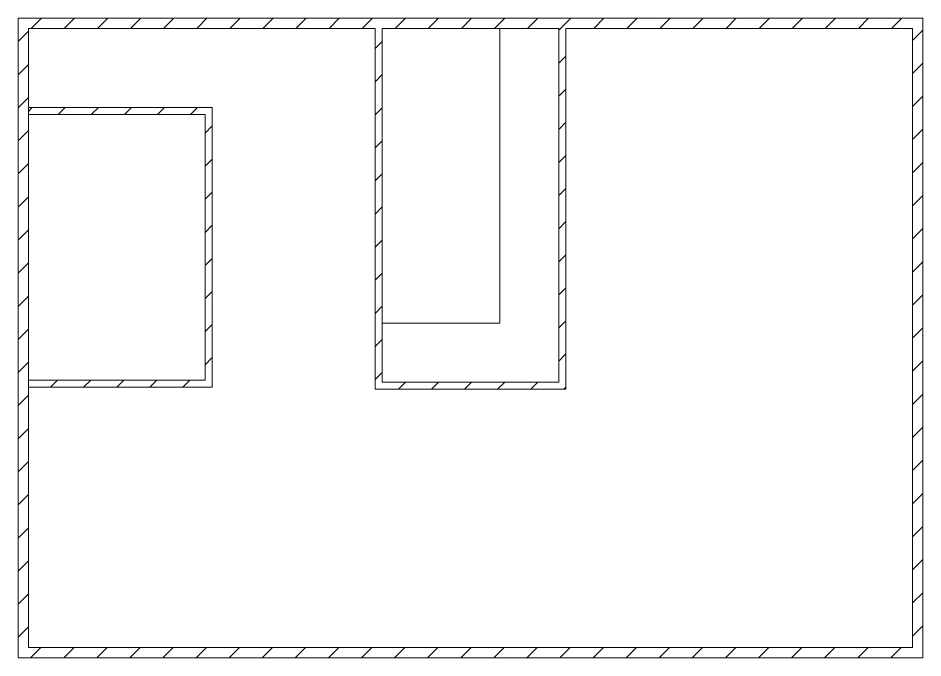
# Model space of a CAD drawing. Header units: millimetres. Extents: x 59762 to 60194, y -87842 to -87548.
# Drawn here: x 59886.39 to 59917.09, y -87803.37 to -87781.67 of the extents above; entities that cross this region are included whole.
import ezdxf

# ---------------------------------------------------------------- set-up
doc = ezdxf.new("R2010")
doc.units = ezdxf.units.MM
doc.layers.add('podkład', color=7, linetype='Continuous', lineweight=13, transparency=0.7)

msp = doc.modelspace()

# ---------------------------------------------------------------- hatches: boundary and pattern name
at = {"layer": 'podkład'}
h = msp.add_hatch(dxfattribs=at)
h.set_pattern_fill('ANSI31', color=256, scale=0.25)
h.set_pattern_definition([(45, (56929.2467, -93796.2614), (-0.56126601, 0.56126601), [])])
h.paths.add_polyline_path([(59886.39046, -87781.666686), (59886.39046, -87803.366686), (59917.09046, -87803.366686), (59917.09046, -87781.666686)])
h.paths.add_polyline_path([(59886.74046, -87782.016686), (59898.50046, -87782.016686), (59898.50046, -87794.256686), (59904.98046, -87794.256686), (59904.98046, -87782.016686), (59916.74046, -87782.016686), (59916.74046, -87803.016686), (59886.74046, -87803.016686)], flags=16)
h.paths.add_polyline_path([(59898.74046, -87782.016686), (59904.74046, -87782.016686), (59904.74046, -87794.016686), (59898.74046, -87794.016686)], flags=16)
h = msp.add_hatch(dxfattribs=at)
h.set_pattern_fill('ANSI31', color=256, scale=0.25)
h.set_pattern_definition([(45, (-55.3304, -42.099), (-0.5612660076, 0.5612660076), [])])
edge = h.paths.add_edge_path()
edge.add_line((59892.74046, -87784.941686), (59886.74046, -87784.941686))
edge.add_line((59886.74046, -87784.701686), (59892.98046, -87784.701686))
edge.add_line((59892.98046, -87794.181686), (59892.98046, -87784.701686))
edge.add_line((59892.74046, -87793.941686), (59892.74046, -87784.941686))
edge.add_line((59886.74046, -87793.941686), (59892.74046, -87793.941686))
edge.add_line((59886.74046, -87794.181686), (59892.98046, -87794.181686))

# ---------------------------------------------------------------- linework, layer by layer
for p, q in [((59898.50046, -87794.256686), (59898.50046, -87782.016686)), ((59898.74046, -87794.016686), (59898.74046, -87782.016686)), ((59904.74046, -87794.016686), (59904.74046, -87782.016686)), ((59904.98046, -87794.256686), (59904.98046, -87782.016686)), ((59886.74046, -87784.701686), (59892.98046, -87784.701686)), ((59892.98046, -87794.181686), (59892.98046, -87784.701686)), ((59892.74046, -87784.941686), (59886.74046, -87784.941686)), ((59892.74046, -87793.941686), (59892.74046, -87784.941686)), ((59886.74046, -87793.941686), (59892.74046, -87793.941686)), ((59898.74046, -87794.016686), (59904.74046, -87794.016686)), ((59886.74046, -87794.181686), (59892.98046, -87794.181686)), ((59898.50046, -87794.256686), (59904.98046, -87794.256686))]:
    msp.add_line(p, q, dxfattribs=at)
at = {"layer": 'podkład', "ltscale": 20}
for q in [(59902.74046, -87782.016686), (59898.74046, -87792.016686)]:
    msp.add_line((59902.74046, -87792.016686), q, dxfattribs=at)
at = {"layer": 'podkład'}
msp.add_lwpolyline([(59886.39046, -87781.666686), (59917.09046, -87781.666686), (59917.09046, -87803.366686), (59886.39046, -87803.366686)], close=True, dxfattribs=at)
for points in [[(59886.74046, -87782.016686), (59898.50046, -87782.016686)], [(59904.98046, -87782.016686), (59916.74046, -87782.016686), (59916.74046, -87803.016686), (59886.74046, -87803.016686), (59886.74046, -87782.016686)], [(59898.74046, -87782.016686), (59904.74046, -87782.016686)]]:
    msp.add_lwpolyline(points, dxfattribs=at)

doc.saveas('drawing.dxf')
